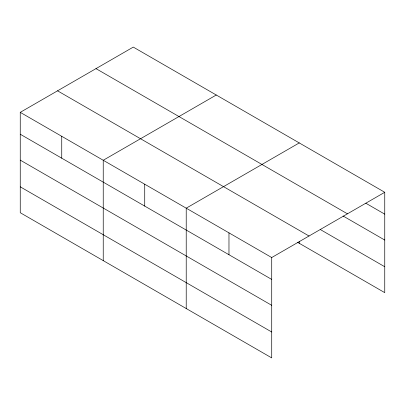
<?xml version="1.0" encoding="UTF-8"?>
<svg xmlns="http://www.w3.org/2000/svg" width="405" height="405" viewBox="0 0 405 405"><rect width="100%" height="100%" fill="white"/><g stroke="black" fill="none" stroke-linecap="round" stroke-linejoin="round"><path stroke-width="0.61" d="M271.72 305.314L271.72 257.539L20.25 112.352L20.25 212.716L271.72 357.904L271.72 305.314L20.25 160.127M297.614 242.337L384.75 292.648L384.75 192.284L133.28 47.096L20.25 112.352M216.265 95.008L103.234 160.264L103.234 260.628M299.249 142.919L186.219 208.175L186.219 308.539M271.72 257.539L384.75 192.284M365.811 203.219L384.75 214.154M95.98 68.632L347.45 213.815M343.081 216.002L384.75 240.054M320.355 229.564L384.75 266.743M57.55 90.821L309.02 236.004M20.25 134.227L271.72 279.409M20.25 186.816L271.72 331.999M299.249 241.39L299.249 243.284M228.972 232.86L228.972 254.73M144.727 184.219L144.727 206.094M61.742 136.308L61.742 158.183"/></g></svg>
